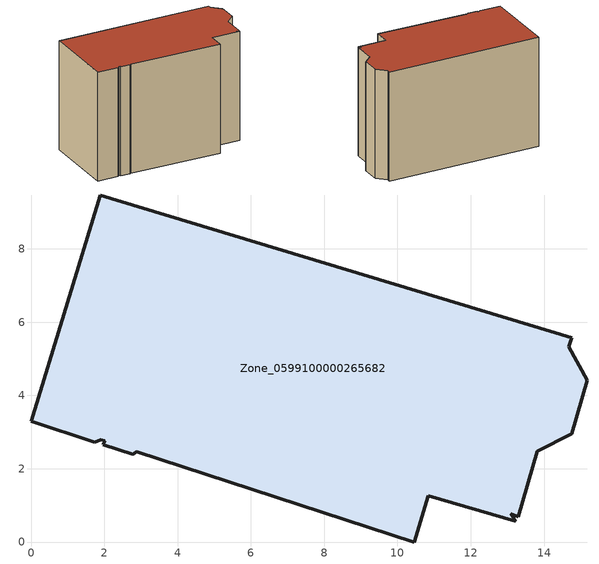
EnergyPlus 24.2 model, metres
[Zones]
Zone_0599100000265682
 floor ground (C_G): 2.77,2.39 1.97,2.65 2,2.76 1.9,2.8 1.74,2.73 0,3.29 1.89,9.47 14.76,5.58 14.67,5.33 15.19,4.42 14.76,2.95 13.81,2.48 13.3,0.69 13.09,0.77 13.23,0.57 10.84,1.27 10.46,0 2.88,2.46 z0
 wall outside (C_F): 14.67,5.33 14.76,5.58 1.89,9.47 0,3.29 1.74,2.73 1.9,2.8 2,2.76 1.97,2.65 2.77,2.39 2.88,2.46 10.46,0 10.84,1.27 13.23,0.57 13.09,0.77 13.3,0.69 13.81,2.48 14.76,2.95 15.19,4.42 14.67,5.33 z0:9.57
 roof outside (C_R): 10.84,1.27 13.23,0.57 13.09,0.77 13.3,0.69 13.81,2.48 14.76,2.95 15.19,4.42 14.67,5.33 14.76,5.58 1.89,9.47 0,3.29 1.74,2.73 1.9,2.8 2,2.76 1.97,2.65 2.77,2.39 2.88,2.46 10.46,0 z9.57
[BUILDING]
Pand.0599100000265682: North Axis=0; Terrain=City; Loads Convergence Tolerance Value=0.04; Temperature Convergence Tolerance Value=0.4; Solar Distribution=FullExterior; Maximum Number of Warmup Days=25; Minimum Number of Warmup Days=1
[Site:Location]
Rotterdam.The.Hague.AP_ZH_NLD Design_Conditions: Latitude=51.96; Longitude=4.45; Time Zone=1; Elevation=-4.5
[SITE:GROUNDTEMPERATURE:BUILDINGSURFACE]
18, 18, 18, 18, 18, 18, 18, 18, 18, 18, 18, 18
[MATERIAL] Thermal Absorptance=0.9; Solar Absorptance=0.7; Visible Absorptance=0.7
Name | Roughness | Thickness | Conductivity | Density | Specific Heat
G.TC.1946 | MediumSmooth | 0.15 | 1 | 540 | 1210
F.TC.1946 | Rough | 0.3 | 0.857143 | 1920 | 840
R.TC.1946 | MediumRough | 0.2 | 0.909091 | 1500 | 1000
[CONSTRUCTION]
C_G: G.TC.1946
C_F: F.TC.1946
C_R: R.TC.1946
[ZONE]
Zone_0599100000265682: Type=1; Multiplier=1; Ceiling Height=Autocalculate; Volume=Autocalculate; Floor Area=autocalculate; Part of Total Floor Area=Yes
[ZONEINFILTRATION:DESIGNFLOWRATE]
Infil_Zone_0599100000265682: Zone or ZoneList or Space or SpaceList=Zone_0599100000265682; Schedule=AlwaysOn; Design Flow Rate Calculation Method=Flow/Area; Flow Rate per Floor Area=0.003; Constant Term Coefficient=1; Temperature Term Coefficient=0; Velocity Term Coefficient=0; Velocity Squared Term Coefficient=0
[HVACTEMPLATE:ZONE:IDEALLOADSAIRSYSTEM]
Zone_0599100000265682: Maximum Heating Supply Air Temperature=50; Minimum Cooling Supply Air Temperature=13; Maximum Heating Supply Air Humidity Ratio=0.0156; Minimum Cooling Supply Air Humidity Ratio=0.0077; Heating Limit=NoLimit; Cooling Limit=NoLimit; Dehumidification Control Type=ConstantSensibleHeatRatio; Cooling Sensible Heat Ratio=0.7; Dehumidification Setpoint=60; Humidification Control Type=None; Humidification Setpoint=30; Outdoor Air Method=None; Outdoor Air Flow Rate per Person=0.00944; Outdoor Air Flow Rate per Zone Floor Area=0; Outdoor Air Flow Rate per Zone=0; Demand Controlled Ventilation Type=None; Outdoor Air Economizer Type=NoEconomizer; Heat Recovery Type=None; Sensible Heat Recovery Effectiveness=0.7; Latent Heat Recovery Effectiveness=0.65
[ZONECONTROL:THERMOSTAT]
ThermostatControl_Zone_0599100000265682: Zone or ZoneList=Zone_0599100000265682; Control Type Schedule=DualSetpointControlType; Control 1=Thermostat_Zone_0599100000265682; Temperature Difference Between Cutout And Setpoint=0
[THERMOSTATSETPOINT:DUALSETPOINT]
Thermostat_Zone_0599100000265682: Heating Setpoint Temperature Schedule=HeatingSetpoint_Zone_0599100000265682; Cooling Setpoint Temperature Schedule=CoolingSetpoint_Zone_0599100000265682
[SCHEDULE:COMPACT]
HeatingSetpoint_Zone_0599100000265682: Through: 12/31, For: AllDays, Until: 24:00, 21
CoolingSetpoint_Zone_0599100000265682: Through: 12/31, For: AllDays, Until: 24:00, 24
DualSetpointControlType: Through: 12/31, For: AllDays, Until: 24:00, 4
AlwaysOn: Through: 12/31, For: AllDays, Until: 24:00, 1
